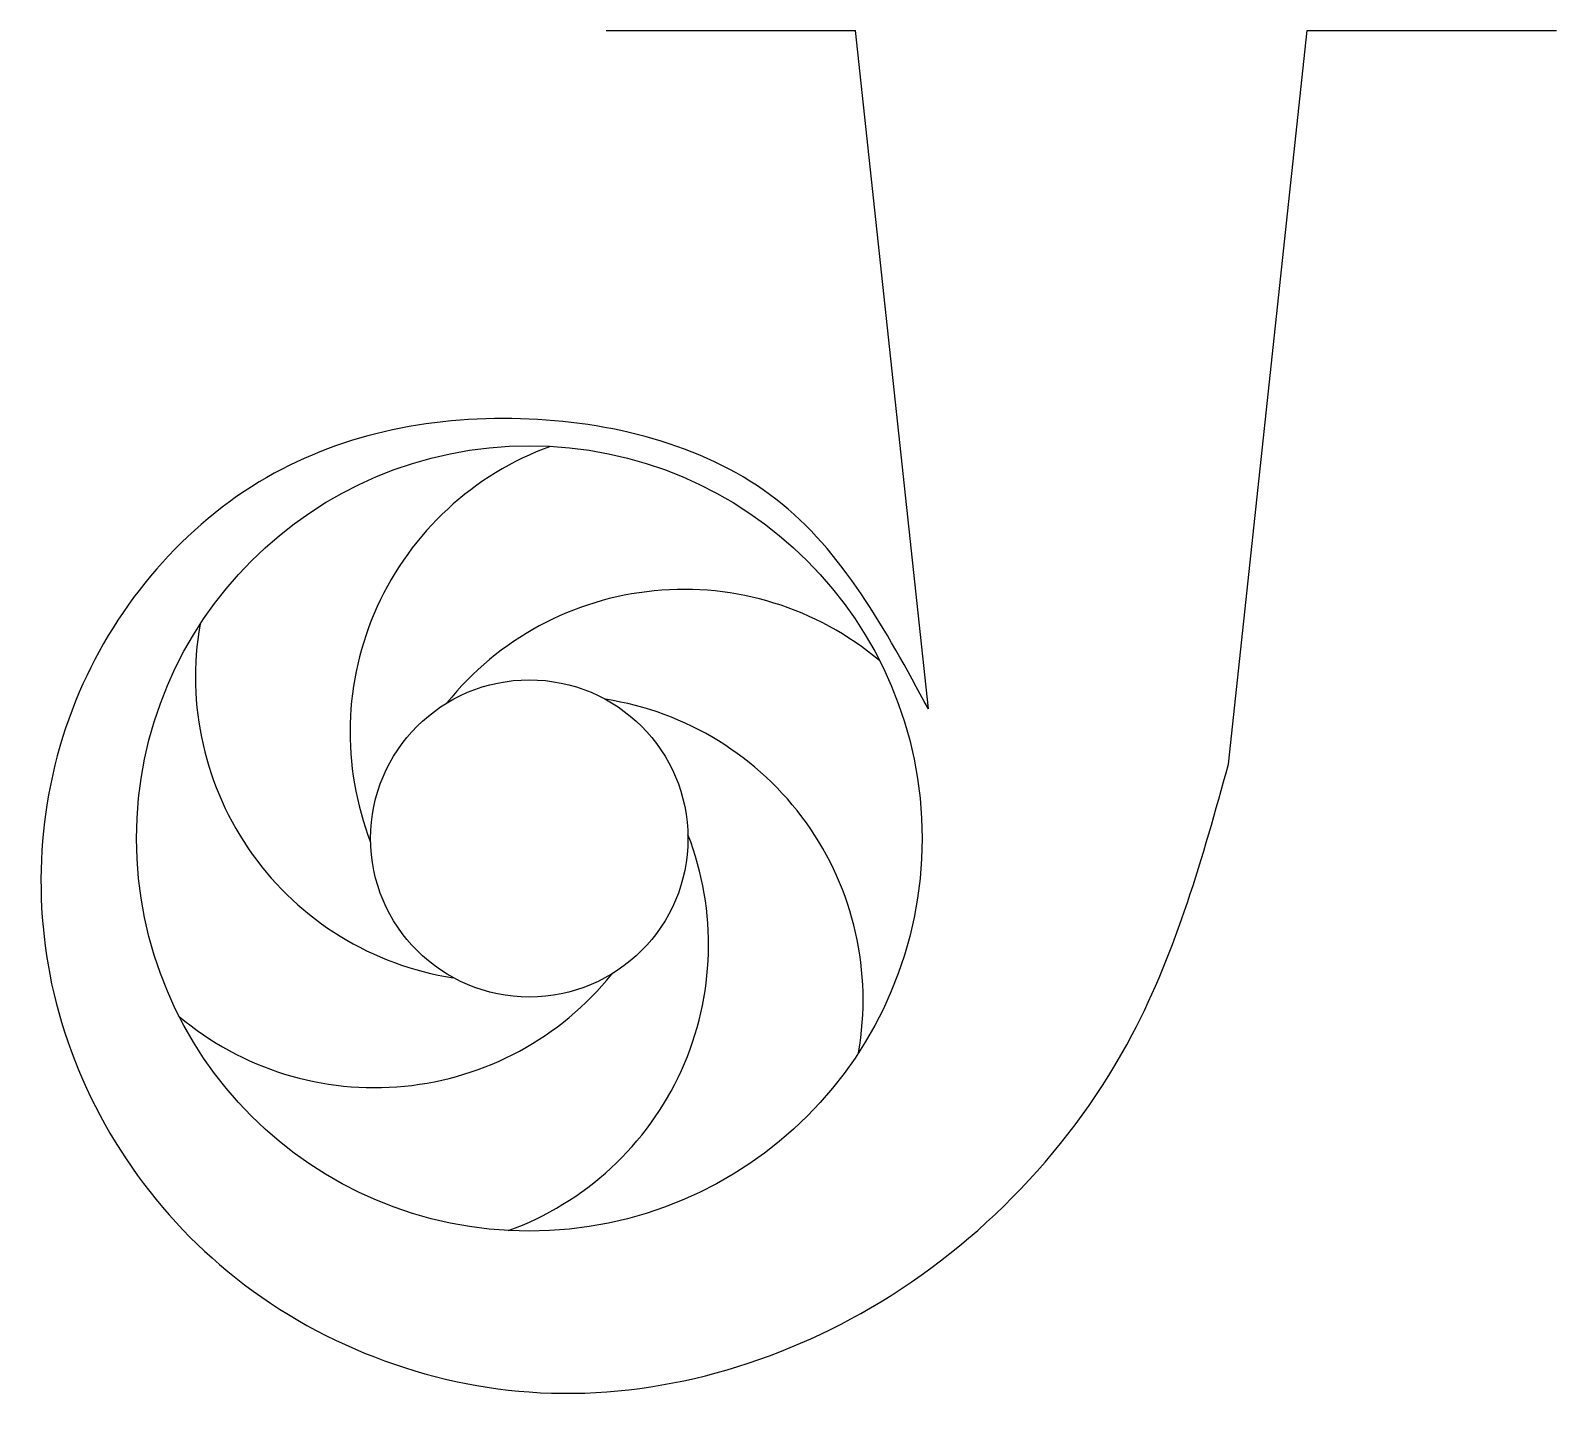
# Model space of a CAD drawing. Header units: inches. Extents: x 15.3 to 29.5, y 7.2 to 20.
import ezdxf

# ---------------------------------------------------------------- set-up
doc = ezdxf.new("R2010")
doc.units = ezdxf.units.IN
doc.header["$MEASUREMENT"] = 0

msp = doc.modelspace()

# ---------------------------------------------------------------- linework, layer by layer
for p, q in [((20.642, 19.991), (22.965, 19.991)), ((23.646, 13.661), (22.965, 19.991)), ((26.445, 13.144), (27.181, 19.991)), ((27.181, 19.991), (29.505, 19.991))]:
    msp.add_line(p, q)
for radius in [3.664, 1.48]:
    msp.add_circle((19.924, 12.452), radius)
for centre, start, end in [((21.09, 13.443), 109.9757, 201.1936), ((21.366, 11.938), 49.9757, 141.1936), ((19.648, 13.957), 169.9757, 261.1936), ((20.2, 10.946), 349.9757, 81.1936), ((18.758, 11.46), 289.9757, 21.1936), ((18.482, 12.965), 229.9757, 321.1936)]:
    msp.add_arc(centre, 2.838, start, end)
msp.add_open_spline([(23.646, 13.661), (23.246, 14.398), (22.446, 15.873), (19.884, 16.564), (17.293, 16.063), (15.422, 13.878), (15.19, 10.885), (16.855, 8.186), (19.96, 6.92), (23.349, 7.836), (25.647, 10.269), (26.205, 12.278), (26.445, 13.144)], degree=3, knots=[0, 0, 0, 0, 2.419099, 4.838198, 7.345849, 10.007352, 12.82278, 15.792194, 18.915644, 22.193175, 25.725984, 28.400906, 28.400906, 28.400906, 28.400906])

doc.saveas('drawing.dxf')
